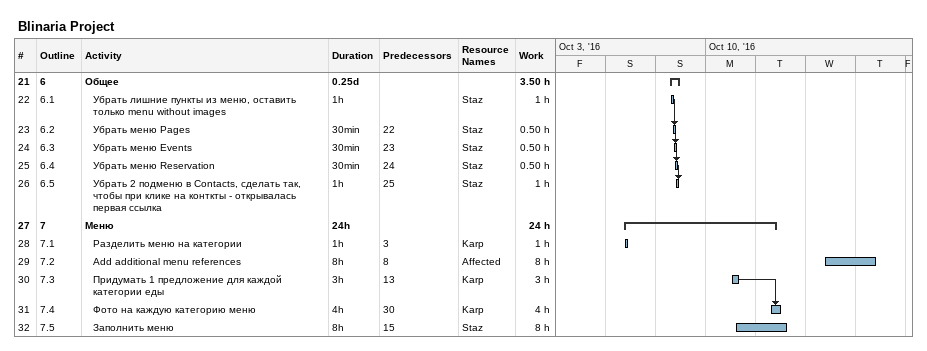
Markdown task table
Blinaria Project

| ID | WBS | Task | Duration | Start | Finish | Predecessors | Resources | Work (h) |
|---|---|---|---|---|---|---|---|---|
| 21 | 6 | **Общее** | 0.25d | 2016-10-09 | 2016-10-09 |  |  | 3.50 |
| 22 | 6.1 | Убрать лишние пункты из меню, оставить только menu without images | 1h | 2016-10-09 | 2016-10-09 |  | Staz | 1 |
| 23 | 6.2 | Убрать меню Pages | 30min | 2016-10-09 | 2016-10-09 | 22 | Staz | 0.50 |
| 24 | 6.3 | Убрать меню Events | 30min | 2016-10-09 | 2016-10-09 | 23 | Staz | 0.50 |
| 25 | 6.4 | Убрать меню Reservation | 30min | 2016-10-09 | 2016-10-09 | 24 | Staz | 0.50 |
| 26 | 6.5 | Убрать 2 подменю в Contacts, сделать так, чтобы при клике на конткты - открывалась первая ссылка | 1h | 2016-10-09 | 2016-10-09 | 25 | Staz | 1 |
| 27 | 7 | **Меню** | 24h | 2016-10-08 | 2016-10-11 |  |  | 24 |
| 28 | 7.1 | Разделить меню на категории | 1h | 2016-10-08 | 2016-10-08 | 3 | Karp | 1 |
| 29 | 7.2 | Add additional menu references | 8h | 2016-10-12 | 2016-10-13 | 8 | Affected | 8 |
| 30 | 7.3 | Придумать 1 предложение для каждой категории еды | 3h | 2016-10-10 | 2016-10-10 | 13 | Karp | 3 |
| 31 | 7.4 | Фото на каждую категорию меню | 4h | 2016-10-11 | 2016-10-11 | 30 | Karp | 4 |
| 32 | 7.5 | Заполнить меню | 8h | 2016-10-10 | 2016-10-11 | 15 | Staz | 8 |
